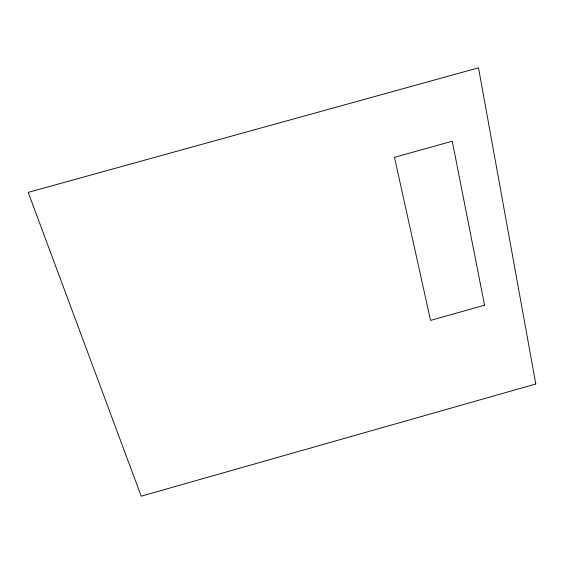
<?xml version="1.0" encoding="UTF-8"?>
<svg xmlns="http://www.w3.org/2000/svg" width="564" height="564" viewBox="0 0 564 564"><rect width="100%" height="100%" fill="white"/><g stroke="black" fill="none" stroke-linecap="round" stroke-linejoin="round"><path stroke-width="0.85" d="M535.8 383.999L141.204 496.179L28.2 192.38L478.498 67.821L535.8 383.999M484.554 305.18L430.543 320.415L394.476 157.3L452.279 141.219L484.554 305.18"/></g></svg>
